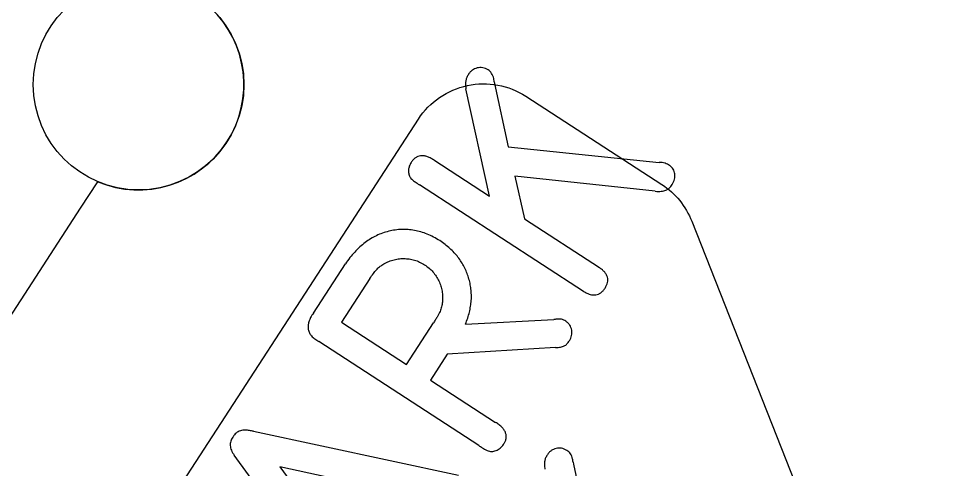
# Model space of a CAD drawing. Header units: millimetres. Extents: x -219 to 14, y 168 to 388.
# Drawn here: x -20.39 to -1.12, y 313.62 to 322.83 of the extents above; entities that cross this region are included whole.
import ezdxf

# ---------------------------------------------------------------- set-up
doc = ezdxf.new("R2010")
doc.units = ezdxf.units.MM
doc.layers.get('0').update_dxf_attribs({"linetype": 'CONTINUOUS'})

msp = doc.modelspace()

# ---------------------------------------------------------------- linework, layer by layer
for p, q in [((-10.67, 321.544), (-10.662, 321.505)), ((-10.662, 321.505), (-10.383, 320.215)), ((-10.766, 319.204), (-11.246, 321.401)), ((-10.383, 320.215), (-7.3, 319.896)), ((-11.905, 319.944), (-10.766, 319.204)), ((-7.377, 319.304), (-10.247, 319.611)), ((-10.247, 319.611), (-10.053, 318.741)), ((-8.842, 317.259), (-12.199, 319.438)), ((-10.053, 318.741), (-8.518, 317.744)), ((-14.366, 316.814), (-13.711, 317.821)), ((-13.211, 317.523), (-13.792, 316.626)), ((-13.792, 316.626), (-12.463, 315.763)), ((-12.463, 315.763), (-11.909, 316.617)), ((-11.257, 316.59), (-9.452, 316.684)), ((-10.984, 314.108), (-14.256, 316.231)), ((-9.417, 316.108), (-11.632, 315.973)), ((-11.632, 315.973), (-11.974, 315.446)), ((-11.974, 315.446), (-10.643, 314.581)), ((-15.589, 314.398), (-11.4, 313.504)), ((-13.442, 310.449), (-15.984, 313.909)), ((-9.058, 313.766), (-9.049, 313.727)), ((-9.049, 313.727), (-8.77, 312.438))]:
    msp.add_line(p, q)
for points in [[(-9.666, 333.527, 0.414214), (-9.199, 331.331), (2.422, 323.785, -0.414214), (2.889, 321.589), (1.159, 318.927, 0.414865), (3.039, 310.135), (6.59, 307.83, -0.376373), (7.158, 305.815), (-0.17, 290.448, -0.524399), (-2.749, 290.032), (-23.173, 311.32, 0.06088), (-23.77, 311.807), (-22.583, 313.634), (-21.57, 315.194), (-19.125, 318.96), (-18.774, 319.501, 0.836212), (-16.466, 323.055), (-15.667, 324.285), (-14.654, 325.845), (-12.209, 329.611), (-11.196, 331.171)], [(-10.022, 321.246), (-7.242, 319.441, -0.156031), (-6.63, 318.692), (-0.291, 302.625, -0.242509), (-0.436, 301.177), (-2.815, 297.514, -0.414214), (-5.011, 297.047), (-7.516, 298.673, -0.215447), (-8.222, 299.773), (-8.633, 302.569, 0.215447), (-9.339, 303.67), (-17.848, 309.194, -0.414214), (-18.315, 311.39), (-12.218, 320.779, -0.414214)]]:
    msp.add_lwpolyline(points, format="xyb", close=True)
msp.add_lwpolyline([(-15.055, 313.67), (-13.652, 311.761), (-12.74, 313.166)], close=True)
msp.add_circle((-17.939, 321.485), 2.153)
for points, knots in [([(-11.194, 321.697), (-11.207, 321.675), (-11.232, 321.636), (-11.252, 321.566), (-11.256, 321.488), (-11.25, 321.433), (-11.246, 321.401)], [0, 0, 0, 0, 0.243925, 0.455944, 0.693288, 1, 1, 1, 1]), ([(-10.794, 321.785), (-10.813, 321.795), (-10.848, 321.814), (-10.904, 321.83), (-10.961, 321.835), (-11.017, 321.827), (-11.069, 321.808), (-11.117, 321.781), (-11.16, 321.744), (-11.183, 321.713), (-11.194, 321.697)], [0, 0, 0, 0, 0.135992, 0.262785, 0.38568, 0.508513, 0.63054, 0.749346, 0.871185, 1, 1, 1, 1]), ([(-10.679, 321.608), (-10.684, 321.628), (-10.694, 321.665), (-10.719, 321.715), (-10.752, 321.757), (-10.78, 321.775), (-10.794, 321.785)], [0, 0, 0, 0, 0.278441, 0.534686, 0.767919, 1, 1, 1, 1]), ([(-10.67, 321.544), (-10.672, 321.558), (-10.673, 321.58), (-10.678, 321.601), (-10.679, 321.608)], [0, 0, 0, 0, 0.652744, 1, 1, 1, 1]), ([(-11.905, 319.944), (-11.93, 319.959), (-11.975, 319.987), (-12.046, 320.015), (-12.111, 320.032), (-12.173, 320.032), (-12.23, 320.019), (-12.282, 319.99), (-12.329, 319.947), (-12.354, 319.91), (-12.367, 319.891)], [0, 0, 0, 0, 0.159605, 0.300745, 0.425525, 0.538138, 0.644303, 0.753647, 0.868925, 1, 1, 1, 1]), ([(-12.367, 319.891), (-12.381, 319.866), (-12.407, 319.82), (-12.425, 319.744), (-12.421, 319.668), (-12.403, 319.622), (-12.394, 319.599)], [0, 0, 0, 0, 0.272628, 0.518129, 0.754978, 1, 1, 1, 1]), ([(-7.085, 319.833), (-7.099, 319.842), (-7.128, 319.86), (-7.179, 319.878), (-7.237, 319.892), (-7.278, 319.895), (-7.3, 319.896)], [0, 0, 0, 0, 0.2175182, 0.4537411, 0.7144675, 1, 1, 1, 1]), ([(-7.03, 319.442), (-7.02, 319.46), (-7, 319.493), (-6.983, 319.549), (-6.973, 319.604), (-6.976, 319.658), (-6.987, 319.711), (-7.011, 319.758), (-7.042, 319.801), (-7.07, 319.822), (-7.085, 319.833)], [0, 0, 0, 0, 0.138748, 0.2672, 0.393061, 0.519184, 0.640151, 0.757898, 0.875014, 1, 1, 1, 1]), ([(-12.394, 319.599), (-12.386, 319.588), (-12.37, 319.565), (-12.343, 319.539), (-12.315, 319.516), (-12.283, 319.495), (-12.245, 319.467), (-12.215, 319.448), (-12.199, 319.438)], [0, 0, 0, 0, 0.150863, 0.328376, 0.442162, 0.587682, 0.777764, 1, 1, 1, 1]), ([(-7.377, 319.304), (-7.356, 319.303), (-7.315, 319.301), (-7.257, 319.305), (-7.206, 319.311), (-7.162, 319.325), (-7.122, 319.344), (-7.089, 319.371), (-7.056, 319.403), (-7.039, 319.429), (-7.03, 319.442)], [0, 0, 0, 0, 0.164891, 0.309339, 0.437674, 0.551687, 0.657342, 0.767042, 0.878229, 1, 1, 1, 1]), ([(-11.781, 318.295), (-11.824, 318.321), (-11.908, 318.37), (-12.038, 318.43), (-12.168, 318.475), (-12.299, 318.506), (-12.43, 318.524), (-12.562, 318.527), (-12.694, 318.515), (-12.825, 318.489), (-12.954, 318.451), (-13.079, 318.399), (-13.198, 318.334), (-13.312, 318.256), (-13.421, 318.167), (-13.523, 318.063), (-13.622, 317.948), (-13.681, 317.863), (-13.711, 317.821)], [0, 0, 0, 0, 0.066973, 0.130798, 0.192516, 0.252737, 0.311919, 0.370508, 0.42962, 0.489933, 0.550435, 0.610788, 0.671641, 0.733202, 0.796041, 0.861499, 0.929372, 1, 1, 1, 1]), ([(-11.257, 316.59), (-11.241, 316.63), (-11.21, 316.71), (-11.175, 316.832), (-11.151, 316.952), (-11.136, 317.072), (-11.135, 317.191), (-11.143, 317.308), (-11.162, 317.425), (-11.192, 317.54), (-11.233, 317.652), (-11.281, 317.76), (-11.341, 317.862), (-11.409, 317.96), (-11.489, 318.051), (-11.576, 318.139), (-11.674, 318.221), (-11.745, 318.27), (-11.781, 318.295)], [0, 0, 0, 0, 0.066714, 0.131686, 0.194568, 0.256276, 0.316622, 0.377186, 0.437587, 0.498732, 0.559614, 0.620242, 0.681007, 0.741738, 0.803735, 0.867258, 0.932516, 1, 1, 1, 1]), ([(-12.947, 317.806), (-12.914, 317.825), (-12.849, 317.863), (-12.743, 317.902), (-12.633, 317.924), (-12.521, 317.932), (-12.408, 317.923), (-12.298, 317.9), (-12.192, 317.86), (-12.126, 317.822), (-12.093, 317.803)], [0, 0, 0, 0, 0.125904, 0.249604, 0.372836, 0.49813, 0.624034, 0.747355, 0.872016, 1, 1, 1, 1]), ([(-13.211, 317.523), (-13.187, 317.557), (-13.146, 317.618), (-13.083, 317.698), (-13.018, 317.76), (-12.97, 317.791), (-12.947, 317.806)], [0, 0, 0, 0, 0.314981, 0.565702, 0.782137, 1, 1, 1, 1]), ([(-12.093, 317.803), (-12.061, 317.78), (-12, 317.736), (-11.92, 317.657), (-11.853, 317.569), (-11.798, 317.472), (-11.757, 317.369), (-11.733, 317.262), (-11.72, 317.152), (-11.726, 317.079), (-11.729, 317.041)], [0, 0, 0, 0, 0.129781, 0.254908, 0.378839, 0.503945, 0.629035, 0.750834, 0.874122, 1, 1, 1, 1]), ([(-8.404, 317.326), (-8.392, 317.345), (-8.37, 317.381), (-8.352, 317.438), (-8.345, 317.494), (-8.353, 317.549), (-8.375, 317.601), (-8.41, 317.653), (-8.459, 317.701), (-8.498, 317.729), (-8.518, 317.744)], [0, 0, 0, 0, 0.133156, 0.25354, 0.364978, 0.472416, 0.585886, 0.707765, 0.845834, 1, 1, 1, 1]), ([(-8.842, 317.259), (-8.819, 317.246), (-8.777, 317.221), (-8.712, 317.196), (-8.651, 317.183), (-8.592, 317.185), (-8.538, 317.201), (-8.488, 317.23), (-8.442, 317.272), (-8.417, 317.308), (-8.404, 317.326)], [0, 0, 0, 0, 0.154562, 0.289527, 0.412412, 0.524495, 0.632383, 0.744042, 0.865647, 1, 1, 1, 1]), ([(-11.729, 317.041), (-11.733, 317.009), (-11.741, 316.943), (-11.769, 316.863), (-11.8, 316.798), (-11.831, 316.743), (-11.867, 316.681), (-11.895, 316.639), (-11.909, 316.617)], [0, 0, 0, 0, 0.211545, 0.424762, 0.540077, 0.67459, 0.828575, 1, 1, 1, 1]), ([(-14.366, 316.814), (-14.385, 316.784), (-14.422, 316.728), (-14.459, 316.642), (-14.477, 316.56), (-14.474, 316.481), (-14.449, 316.408), (-14.403, 316.342), (-14.337, 316.281), (-14.284, 316.249), (-14.256, 316.231)], [0, 0, 0, 0, 0.15384, 0.286948, 0.403942, 0.512601, 0.619501, 0.731605, 0.857209, 1, 1, 1, 1]), ([(-9.408, 316.688), (-9.417, 316.687), (-9.432, 316.683), (-9.447, 316.684), (-9.452, 316.684)], [0, 0, 0, 0, 0.6178392, 1, 1, 1, 1]), ([(-9.207, 316.65), (-9.221, 316.658), (-9.249, 316.674), (-9.297, 316.689), (-9.351, 316.694), (-9.388, 316.69), (-9.408, 316.688)], [0, 0, 0, 0, 0.2263142, 0.4653287, 0.7196343, 1, 1, 1, 1]), ([(-9.134, 316.246), (-9.124, 316.265), (-9.105, 316.299), (-9.086, 316.355), (-9.079, 316.411), (-9.084, 316.467), (-9.099, 316.521), (-9.125, 316.57), (-9.16, 316.615), (-9.191, 316.638), (-9.207, 316.65)], [0, 0, 0, 0, 0.135725, 0.26129, 0.384102, 0.506106, 0.628917, 0.747851, 0.870992, 1, 1, 1, 1]), ([(-9.417, 316.108), (-9.399, 316.109), (-9.364, 316.11), (-9.315, 316.118), (-9.274, 316.129), (-9.227, 316.146), (-9.177, 316.184), (-9.149, 316.225), (-9.134, 316.246)], [0, 0, 0, 0, 0.167856, 0.314748, 0.444139, 0.555043, 0.763862, 1, 1, 1, 1]), ([(-10.479, 314.131), (-10.466, 314.15), (-10.443, 314.187), (-10.423, 314.246), (-10.419, 314.306), (-10.434, 314.365), (-10.463, 314.422), (-10.508, 314.478), (-10.57, 314.531), (-10.617, 314.564), (-10.643, 314.581)], [0, 0, 0, 0, 0.1246465, 0.2341896, 0.3390774, 0.4442448, 0.5583593, 0.6858958, 0.8325669, 1, 1, 1, 1]), ([(-15.589, 314.398), (-15.618, 314.404), (-15.669, 314.414), (-15.743, 314.421), (-15.805, 314.421), (-15.858, 314.41), (-15.904, 314.392), (-15.944, 314.361), (-15.982, 314.323), (-16.003, 314.291), (-16.013, 314.275)], [0, 0, 0, 0, 0.1782, 0.330029, 0.459111, 0.5663, 0.664595, 0.76729, 0.87824, 1, 1, 1, 1]), ([(-16.013, 314.275), (-16.022, 314.262), (-16.04, 314.236), (-16.058, 314.194), (-16.066, 314.15), (-16.068, 314.104), (-16.059, 314.057), (-16.043, 314.008), (-16.017, 313.958), (-15.995, 313.926), (-15.984, 313.909)], [0, 0, 0, 0, 0.1216, 0.234761, 0.346222, 0.458938, 0.577979, 0.706875, 0.847112, 1, 1, 1, 1]), ([(-10.984, 314.108), (-10.961, 314.092), (-10.922, 314.066), (-10.874, 314.036), (-10.842, 314.017), (-10.823, 314.009), (-10.815, 314.005)], [0, 0, 0, 0, 0.428028, 0.697539, 0.863684, 1, 1, 1, 1]), ([(-10.815, 314.005), (-10.8, 314), (-10.77, 313.989), (-10.722, 313.986), (-10.676, 313.989), (-10.63, 314.004), (-10.586, 314.024), (-10.546, 314.054), (-10.509, 314.089), (-10.489, 314.117), (-10.479, 314.131)], [0, 0, 0, 0, 0.123486, 0.242589, 0.362825, 0.484354, 0.610953, 0.735309, 0.865134, 1, 1, 1, 1]), ([(-9.182, 314.007), (-9.2, 314.017), (-9.235, 314.036), (-9.292, 314.053), (-9.349, 314.058), (-9.404, 314.049), (-9.457, 314.031), (-9.505, 314.003), (-9.548, 313.966), (-9.57, 313.935), (-9.582, 313.919)], [0, 0, 0, 0, 0.1359922, 0.2627847, 0.38568, 0.5085134, 0.6305396, 0.7493459, 0.871185, 1, 1, 1, 1]), ([(-9.066, 313.831), (-9.071, 313.85), (-9.081, 313.888), (-9.107, 313.937), (-9.139, 313.979), (-9.168, 313.998), (-9.182, 314.007)], [0, 0, 0, 0, 0.2784406, 0.534686, 0.7679194, 1, 1, 1, 1]), ([(-9.582, 313.919), (-9.595, 313.898), (-9.62, 313.858), (-9.64, 313.789), (-9.643, 313.711), (-9.637, 313.655), (-9.634, 313.624)], [0, 0, 0, 0, 0.2439248, 0.4559445, 0.6932883, 1, 1, 1, 1]), ([(-9.058, 313.766), (-9.059, 313.781), (-9.061, 313.802), (-9.065, 313.823), (-9.066, 313.831)], [0, 0, 0, 0, 0.652744, 1, 1, 1, 1])]:
    msp.add_open_spline(points, degree=3, knots=knots)

doc.saveas('drawing.dxf')
